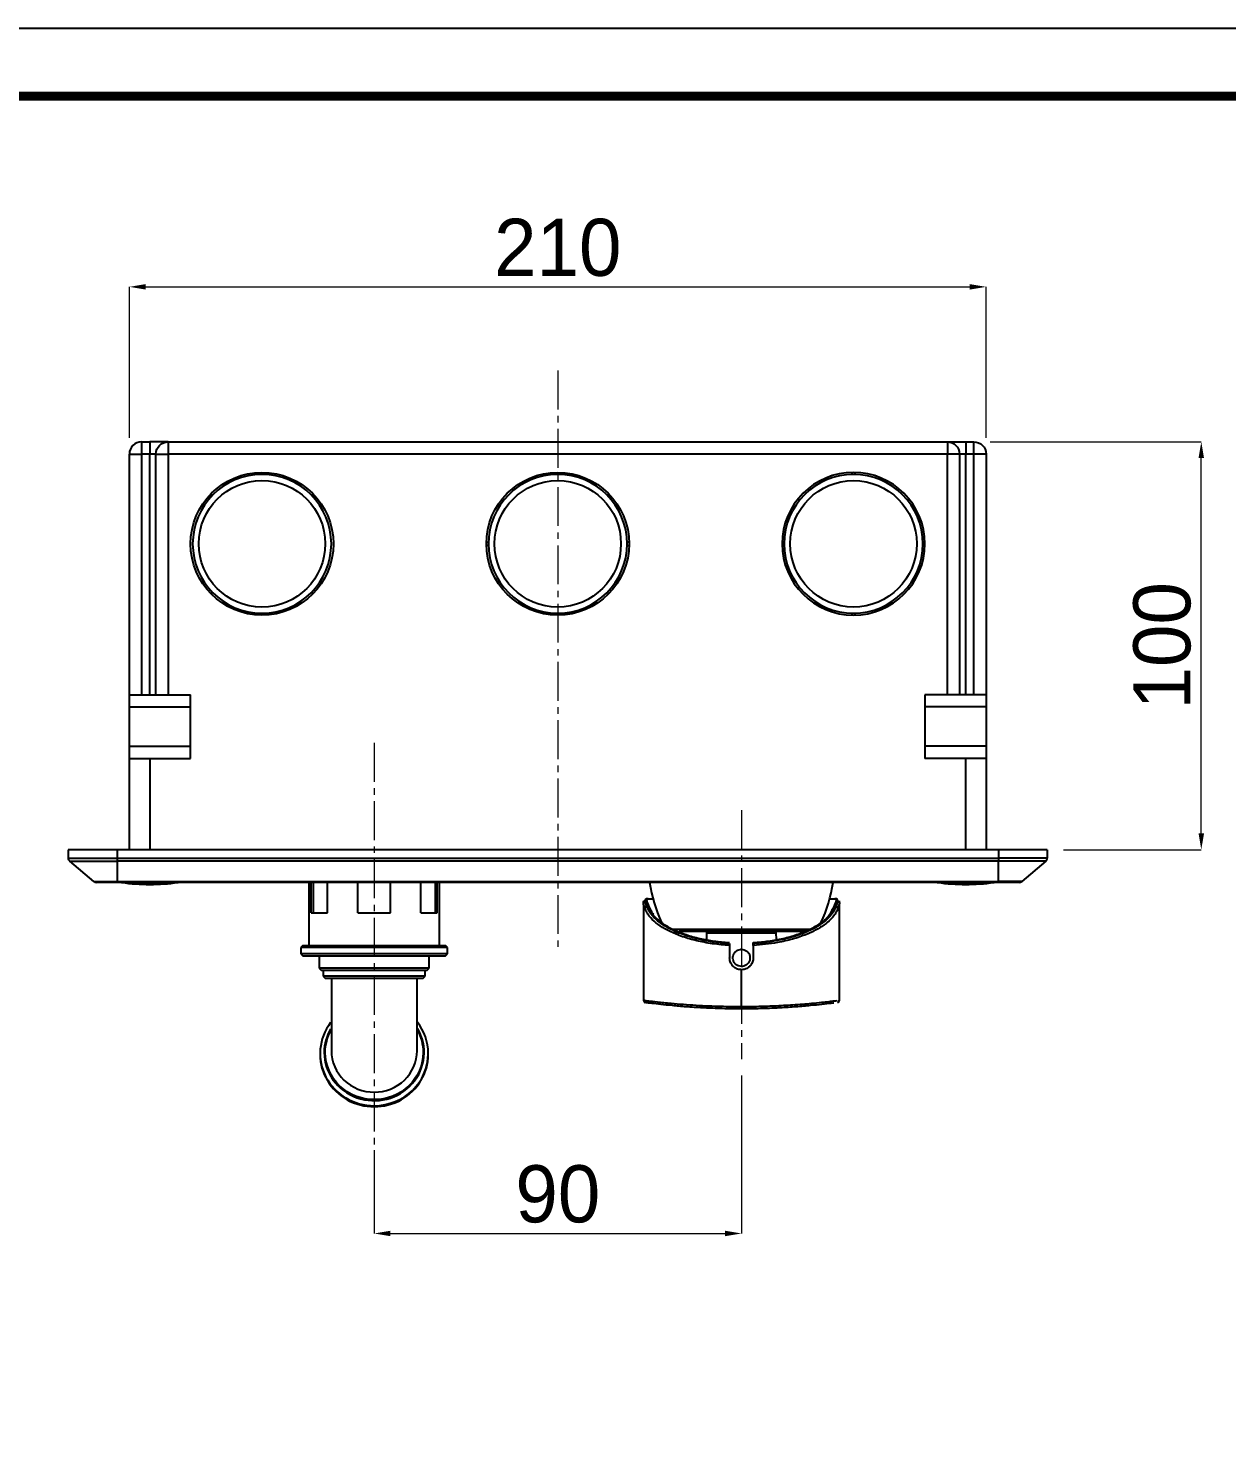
# Model space of a CAD drawing. Header units: millimetres. Extents: x 2696 to 3673, y 598 to 1313.
# Drawn here: x 3119 to 3412.7, y 965.2 to 1313.3 of the extents above; entities that cross this region are included whole.
import ezdxf

# ---------------------------------------------------------------- set-up
doc = ezdxf.new("R2010")
doc.units = ezdxf.units.MM
doc.linetypes.add('CENTER2', pattern=[28.575, 19.05, -3.175, 3.175, -3.175])
doc.layers.add('중심선', color=1, linetype='CENTER2', lineweight=9)
doc.styles.add('Daelim Dimension', font='')
doc.styles.get('Daelim Dimension').set_extended_font_data('나눔고딕')
doc.dimstyles.new('DEFAULT', dxfattribs={"dimscale": 2, "dimtxt": 2, "dimasz": 2, "dimexe": 0, "dimexo": 2, "dimgap": 1, "dimtad": 1, "dimdec": 1, "dimzin": 9, "dimdsep": 46, "dimtxsty": 'Daelim Dimension', "dimcen": 0.5, "dimclrd": 252, "dimclre": 252, "dimclrt": 3, "dimadec": 1, "dimazin": 0, "dimtfac": 1, "dimtdec": 1, "dimtix": 1, "dimtmove": 0, "dimatfit": 3, "dimfxl": 1, "dimtolj": 1, "dimtzin": 1, "dimlwd": 9, "dimlwe": 9, "dimarcsym": 0})

# ---------------------------------------------------------------- blocks, each defined once
blk = doc.blocks.new('*D9')
at = {"color": 5, "lineweight": 9, "ltscale": 0.5, "transparency": 16777216}
for p, q in [((3143.73, 1212.96), (3143.73, 1249.94)), ((3147.73, 1249.94), (3349.73, 1249.94)), ((3353.73, 1212.96), (3353.73, 1249.94))]:
    blk.add_line(p, q, dxfattribs=at)
at = {"color": 5, "ltscale": 0.5, "transparency": 16777216}
for points in [[(3147.73, 1250.61), (3147.73, 1249.27), (3143.73, 1249.94)], [(3349.73, 1250.61), (3349.73, 1249.27), (3353.73, 1249.94)]]:
    blk.add_solid(points, dxfattribs=at)
at = {"layer": 'Defpoints', "color": 0, "ltscale": 0.5, "transparency": 16777216}
for p in [(3353.73, 1249.94), (3143.73, 1208.96), (3353.73, 1208.96)]:
    blk.add_point(p, dxfattribs=at)
at = {"color": 7, "ltscale": 0.5, "transparency": 16777216, "insert": (3248.73, 1259.53), "char_height": 14, "attachment_point": 5, "style": 'Daelim Dimension'}
blk.add_mtext('\\A1;210', dxfattribs=at)
blk = doc.blocks.new('*D7')
at = {"color": 5, "lineweight": 9, "ltscale": 0.5, "transparency": 16777216}
for p, q in [((3293.76, 1056.59), (3293.76, 1017.9)), ((3203.73, 1038.29), (3203.73, 1017.9)), ((3207.73, 1017.9), (3289.76, 1017.9))]:
    blk.add_line(p, q, dxfattribs=at)
at = {"color": 5, "ltscale": 0.5, "transparency": 16777216}
for points in [[(3207.73, 1018.57), (3207.73, 1017.23), (3203.73, 1017.9)], [(3289.76, 1018.57), (3289.76, 1017.23), (3293.76, 1017.9)]]:
    blk.add_solid(points, dxfattribs=at)
at = {"layer": 'Defpoints', "color": 0, "ltscale": 0.5, "transparency": 16777216}
for p in [(3293.76, 1060.59), (3203.73, 1042.29), (3293.76, 1017.9)]:
    blk.add_point(p, dxfattribs=at)
at = {"color": 7, "ltscale": 0.5, "transparency": 16777216, "insert": (3248.75, 1027.52), "char_height": 14, "attachment_point": 5, "style": 'Daelim Dimension'}
blk.add_mtext('\\A1;90', dxfattribs=at)
blk = doc.blocks.new('*D8')
at = {"color": 5, "lineweight": 9, "ltscale": 0.5, "transparency": 16777216}
for p, q in [((3354.73, 1211.96), (3406.48, 1211.96)), ((3406.48, 1115.96), (3406.48, 1207.96)), ((3372.73, 1111.96), (3406.48, 1111.96))]:
    blk.add_line(p, q, dxfattribs=at)
at = {"color": 5, "ltscale": 0.5, "transparency": 16777216}
for points in [[(3405.81, 1207.96), (3407.15, 1207.96), (3406.48, 1211.96)], [(3405.81, 1115.96), (3407.15, 1115.96), (3406.48, 1111.96)]]:
    blk.add_solid(points, dxfattribs=at)
at = {"layer": 'Defpoints', "color": 0, "ltscale": 0.5, "transparency": 16777216}
for p in [(3350.73, 1211.96), (3406.48, 1211.96), (3368.73, 1111.96)]:
    blk.add_point(p, dxfattribs=at)
at = {"color": 7, "ltscale": 0.5, "transparency": 16777216, "insert": (3396.91, 1161.96), "char_height": 14, "attachment_point": 5, "rotation": 90, "style": 'Daelim Dimension'}
blk.add_mtext('\\A1;100', dxfattribs=at)

msp = doc.modelspace()

# ---------------------------------------------------------------- linework, layer by layer
for p, q in [((3146.73, 1211.96), (3146.73, 1208.96)), ((3146.73, 1211.96), (3148.73, 1211.96)), ((3148.73, 1211.96), (3148.73, 1208.96)), ((3153.23, 1211.96), (3148.73, 1211.96)), ((3153.23, 1211.96), (3344.23, 1211.96)), ((3153.23, 1211.96), (3153.23, 1208.96)), ((3344.23, 1211.96), (3344.23, 1208.96)), ((3344.23, 1211.96), (3348.73, 1211.96)), ((3348.73, 1211.96), (3348.73, 1208.96)), ((3348.73, 1211.96), (3350.73, 1211.96)), ((3350.73, 1208.96), (3350.73, 1211.96)), ((3143.73, 1149.96), (3143.73, 1208.96)), ((3143.73, 1208.96), (3146.73, 1208.96)), ((3146.73, 1208.96), (3146.73, 1149.96)), ((3148.73, 1208.96), (3146.73, 1208.96)), ((3148.73, 1149.96), (3148.73, 1208.96)), ((3150.23, 1208.96), (3148.73, 1208.96)), ((3150.23, 1149.96), (3150.23, 1208.96)), ((3150.23, 1208.96), (3153.23, 1208.96)), ((3153.23, 1208.96), (3153.23, 1149.96)), ((3344.23, 1208.96), (3153.23, 1208.96)), ((3344.23, 1149.96), (3344.23, 1208.96)), ((3347.23, 1208.96), (3344.23, 1208.96)), ((3347.23, 1208.96), (3347.23, 1149.96)), ((3348.73, 1208.96), (3347.23, 1208.96)), ((3348.73, 1149.96), (3348.73, 1208.96)), ((3350.73, 1208.96), (3348.73, 1208.96)), ((3350.73, 1149.96), (3350.73, 1208.96)), ((3353.73, 1208.96), (3350.73, 1208.96)), ((3353.73, 1208.96), (3353.73, 1149.96)), ((3248.33, 1204.45), (3248.33, 1203.95)), ((3249.13, 1203.95), (3249.13, 1204.45)), ((3320.83, 1204.45), (3320.83, 1203.95)), ((3321.63, 1203.95), (3321.63, 1204.45)), ((3231.24, 1187.36), (3231.74, 1187.36)), ((3266.23, 1187.36), (3265.73, 1187.36)), ((3303.74, 1187.36), (3304.24, 1187.36)), ((3338.73, 1187.36), (3338.23, 1187.36)), ((3231.74, 1186.56), (3231.24, 1186.56)), ((3265.73, 1186.56), (3266.23, 1186.56)), ((3304.24, 1186.56), (3303.74, 1186.56)), ((3338.23, 1186.56), (3338.73, 1186.56)), ((3248.33, 1169.96), (3248.33, 1169.46)), ((3249.13, 1169.46), (3249.13, 1169.96)), ((3320.83, 1169.96), (3320.83, 1169.46)), ((3321.63, 1169.46), (3321.63, 1169.96)), ((3143.73, 1146.96), (3143.73, 1149.96)), ((3143.73, 1149.96), (3158.73, 1149.96)), ((3158.73, 1146.96), (3158.73, 1149.96)), ((3338.73, 1149.96), (3338.73, 1146.96)), ((3353.73, 1149.96), (3338.73, 1149.96)), ((3353.73, 1149.96), (3353.73, 1146.96)), ((3143.73, 1137.36), (3143.73, 1146.96)), ((3143.73, 1146.96), (3158.73, 1146.96)), ((3158.73, 1137.36), (3158.73, 1146.96)), ((3338.73, 1146.96), (3338.73, 1137.36)), ((3353.73, 1146.96), (3338.73, 1146.96)), ((3353.73, 1146.96), (3353.73, 1137.36)), ((3143.73, 1134.36), (3143.73, 1137.36)), ((3143.73, 1137.36), (3158.73, 1137.36)), ((3158.73, 1134.36), (3158.73, 1137.36)), ((3338.73, 1137.36), (3338.73, 1134.36)), ((3353.73, 1137.36), (3338.73, 1137.36)), ((3353.73, 1137.36), (3353.73, 1134.36)), ((3143.73, 1111.96), (3143.73, 1134.36)), ((3143.73, 1134.36), (3158.73, 1134.36)), ((3148.73, 1134.36), (3148.73, 1111.96)), ((3353.73, 1134.36), (3338.73, 1134.36)), ((3348.73, 1111.96), (3348.73, 1134.36)), ((3353.73, 1134.36), (3353.73, 1111.96)), ((3128.73, 1111.96), (3128.73, 1109.9)), ((3140.73, 1111.96), (3128.73, 1111.96)), ((3140.73, 1111.96), (3140.73, 1109.9)), ((3356.73, 1111.96), (3140.73, 1111.96)), ((3356.73, 1111.96), (3356.73, 1109.9)), ((3368.73, 1111.96), (3356.73, 1111.96)), ((3368.73, 1111.96), (3368.73, 1109.9)), ((3128.73, 1109.9), (3140.73, 1109.9)), ((3134.99, 1104.19), (3129.09, 1109.14)), ((3129.09, 1109.14), (3140.73, 1109.14)), ((3140.73, 1109.9), (3140.73, 1109.14)), ((3140.73, 1109.9), (3356.73, 1109.9)), ((3356.73, 1109.14), (3140.73, 1109.14)), ((3140.73, 1109.14), (3140.73, 1104.19)), ((3356.73, 1109.9), (3356.73, 1109.14)), ((3368.73, 1109.9), (3356.73, 1109.9)), ((3368.38, 1109.14), (3356.73, 1109.14)), ((3356.73, 1104.19), (3356.73, 1109.14)), ((3368.38, 1109.14), (3362.48, 1104.19)), ((3134.99, 1104.19), (3140.73, 1104.19)), ((3140.73, 1103.96), (3135.63, 1103.96)), ((3140.73, 1104.19), (3140.73, 1103.96)), ((3140.73, 1104.19), (3356.73, 1104.19)), ((3356.73, 1103.96), (3140.73, 1103.96)), ((3141.82, 1103.93), (3155.65, 1103.93)), ((3187.73, 1103.96), (3187.73, 1088.46)), ((3187.73, 1103.96), (3188.32, 1103.96)), ((3188.32, 1096.46), (3188.32, 1103.96)), ((3188.77, 1103.96), (3188.77, 1096.46)), ((3199.73, 1103.96), (3192.32, 1103.96)), ((3192.32, 1096.46), (3192.32, 1103.96)), ((3199.73, 1096.46), (3199.73, 1103.96)), ((3215.15, 1103.96), (3207.73, 1103.96)), ((3207.73, 1096.46), (3207.73, 1103.96)), ((3215.15, 1096.46), (3215.15, 1103.96)), ((3218.7, 1103.96), (3218.7, 1096.46)), ((3219.73, 1103.96), (3219.15, 1103.96)), ((3219.15, 1096.46), (3219.15, 1103.96)), ((3219.73, 1088.46), (3219.73, 1103.96)), ((3341.82, 1103.93), (3355.65, 1103.93)), ((3356.73, 1104.19), (3356.73, 1103.96)), ((3362.48, 1104.19), (3356.73, 1104.19)), ((3361.84, 1103.96), (3356.73, 1103.96)), ((3269.76, 1099.46), (3269.76, 1075)), ((3270.57, 1098.08), (3270.83, 1098.08)), ((3270.68, 1099.96), (3270.89, 1099.96)), ((3270.89, 1099.96), (3272.08, 1099.96)), ((3315.39, 1099.96), (3316.63, 1099.96)), ((3316.63, 1099.96), (3316.84, 1099.96)), ((3317.76, 1074.99), (3317.76, 1099.46)), ((3188.32, 1096.46), (3192.32, 1096.46)), ((3199.73, 1096.46), (3207.73, 1096.46)), ((3215.15, 1096.46), (3219.15, 1096.46)), ((3276.73, 1092.5), (3310.73, 1092.5)), ((3309.34, 1091.96), (3278.46, 1091.96)), ((3285.22, 1091.5), (3285.16, 1090.08)), ((3302.3, 1091.5), (3285.22, 1091.5)), ((3302.36, 1090.04), (3302.3, 1091.5)), ((3186.23, 1088.46), (3185.73, 1087.96)), ((3185.73, 1087.96), (3185.73, 1086.46)), ((3221.73, 1087.96), (3185.73, 1087.96)), ((3185.73, 1086.46), (3186.23, 1085.96)), ((3221.73, 1086.46), (3185.73, 1086.46)), ((3186.23, 1088.46), (3221.23, 1088.46)), ((3221.73, 1087.96), (3221.23, 1088.46)), ((3221.23, 1085.96), (3221.73, 1086.46)), ((3221.73, 1086.46), (3221.73, 1087.96)), ((3290.86, 1088.53), (3290.86, 1085.46)), ((3296.66, 1088.98), (3296.66, 1089.21)), ((3296.66, 1088.53), (3296.66, 1085.46)), ((3186.23, 1085.96), (3221.23, 1085.96)), ((3190.23, 1085.96), (3190.23, 1082.96)), ((3190.23, 1082.96), (3190.73, 1082.46)), ((3217.23, 1082.96), (3190.23, 1082.96)), ((3216.73, 1082.46), (3217.23, 1082.96)), ((3217.23, 1082.96), (3217.23, 1085.96)), ((3190.73, 1082.46), (3216.73, 1082.46)), ((3191.23, 1082.46), (3191.23, 1080.96)), ((3191.23, 1080.96), (3191.73, 1080.46)), ((3216.23, 1080.96), (3191.23, 1080.96)), ((3191.73, 1080.46), (3215.73, 1080.46)), ((3215.73, 1080.46), (3216.23, 1080.96)), ((3216.23, 1080.96), (3216.23, 1082.46)), ((3293.76, 1073.46), (3293.76, 1082.56)), ((3293.76, 1072.96), (3293.76, 1073.46)), ((3190.48, 1062.03), (3190.48, 1061.78)), ((3216.98, 1061.78), (3216.98, 1062.03))]:
    msp.add_line(p, q)
at = {"ltscale": 0.5}
msp.add_lwpolyline([(2696.38, 597.79), (3672.88, 597.79), (3672.88, 1313.29), (2696.38, 1313.29)], close=True, dxfattribs=at)
at = {"color": 5, "linetype": 'ByBlock', "lineweight": 200, "const_width": 2.25}
msp.add_lwpolyline([(2712.08, 628.43), (3657.08, 628.43), (3657.08, 1296.68), (2712.08, 1296.68)], close=True, dxfattribs=at)
for centre, radius in [((3176.23, 1186.96), 17.5), ((3176.23, 1186.96), 15.5), ((3248.73, 1186.96), 17.5), ((3248.73, 1186.96), 15.5), ((3321.23, 1186.96), 15.5)]:
    msp.add_circle(centre, radius)
at = {"extrusion": (0, 0, -1)}
for centre, radius in [((-3176.23, 1186.96), 17), ((-3248.73, 1186.96), 17), ((-3321.23, 1186.96), 17.5), ((-3321.23, 1186.96), 17)]:
    msp.add_circle(centre, radius, dxfattribs=at)
for centre, radius, start, end in [((3146.73, 1208.96), 3, 90, 180), ((3129.73, 1109.9), 1, 180, 230), ((3367.73, 1109.9), 1, 310, 0), ((3135.63, 1104.96), 1, 230, 270), ((3141.83, 1104.03), 0.1, 226.9194, 262.1563), ((3148.73, 1154.12), 50.66, 262.1563, 270), ((3148.73, 1154.12), 50.66, 270, 277.8437), ((3155.63, 1104.03), 0.1, 277.8437, 313.0806), ((3310.65, 1110.57), 40, 189.5127, 204.3112), ((3276.82, 1110.57), 40, 335.6053, 350.4873), ((3341.83, 1104.03), 0.1, 226.9194, 262.1563), ((3348.73, 1154.12), 50.66, 262.1563, 270), ((3348.73, 1154.12), 50.66, 270, 277.8437), ((3355.63, 1104.03), 0.1, 277.8437, 313.0806), ((3361.84, 1104.96), 1, 270, 310), ((3286.22, 1091.46), 1, 149.9989, 177.5), ((3301.3, 1091.46), 1, 2.5, 30.0011)]:
    msp.add_arc(centre, radius, start, end)
for centre, start, end in [((-3153.23, 1208.96), 0, 90), ((-3344.23, 1208.96), 90, 180), ((-3350.73, 1208.96), 90, 180)]:
    msp.add_arc(centre, 3, start, end, dxfattribs=at)
for centre, major_axis, ratio, start_param, end_param in [((3270.57, 1097.63), (-0.472, -0.166), 0.896439, 4.40667, 5.908945), ((3270.68, 1099.46), (0, 0.5), 0.982039, 0, 1.570796), ((3316.84, 1099.46), (0, 0.5), 0.982039, 4.712391, 6.283185), ((3316.95, 1097.63), (0.472, -0.166), 0.896439, 0.374241, 1.876472), ((3270.26, 1075), (0.065, 0.496), 0.999901, 1.702067, 3.141593), ((3317.26, 1075), (-0.065, 0.496), 0.999901, 3.141601, 4.581122), ((3203.73, 1062.03), (13.25, 0), 0.966252, 2.51131, 4.712389), ((3203.73, 1062.03), (13.25, 0), 0.966252, 0, 0.649524), ((3203.73, 1062.29), (-12.25, 0), 0.966252, 0, 3.655538), ((3203.73, 1062.29), (-12.25, 0), 0.966252, 5.775916, 6.283185), ((3203.73, 1062.03), (13.25, 0), 0.966252, 4.712389, 6.283185), ((3203.73, 1061.78), (-13.25, 0), 0.966252, 0, 3.141593)]:
    msp.add_ellipse(centre, major_axis=major_axis, ratio=ratio, start_param=start_param, end_param=end_param)
for points, degree in [([(3257.85, 1201.46), (3257.58, 1201.46), (3257.32, 1201.46)], 2), ([(3270.6, 1099.85), (3270.38, 1099.62), (3270.49, 1099.01), (3270.83, 1098.08)], 3), ([(3270.6, 1099.85), (3270.55, 1099.77), (3270.54, 1099.66), (3270.55, 1099.51)], 3), ([(3270.57, 1099.37), (3270.65, 1098.99), (3270.87, 1098.44), (3271.2, 1097.75)], 3), ([(3290.86, 1088.98), (3290.41, 1089.01), (3289.45, 1089.08), (3287.89, 1089.24), (3286.17, 1089.47), (3284.29, 1089.81), (3282.31, 1090.27), (3280.48, 1090.8), (3278.82, 1091.38), (3277.25, 1092.04), (3275.82, 1092.76), (3274.55, 1093.52), (3273.45, 1094.32), (3272.49, 1095.16), (3271.7, 1096.04), (3271.05, 1096.98), (3270.7, 1097.7), (3270.57, 1098.08)], 3), ([(3270.89, 1099.96), (3270.75, 1099.96), (3270.66, 1099.92), (3270.6, 1099.85)], 3), ([(3270.83, 1098.08), (3270.96, 1097.97), (3271.08, 1097.86), (3271.2, 1097.75)], 3), ([(3271.2, 1097.75), (3271.33, 1097.49), (3271.47, 1097.22), (3271.63, 1096.96)], 3), ([(3271.63, 1096.96), (3271.78, 1096.67), (3271.95, 1096.39), (3272.15, 1096.11)], 3), ([(3316.95, 1098.08), (3316.83, 1097.75), (3316.54, 1097.11), (3315.97, 1096.23), (3315.24, 1095.38), (3314.37, 1094.56), (3313.35, 1093.78), (3312.18, 1093.03), (3310.86, 1092.32), (3309.44, 1091.68), (3307.91, 1091.09), (3306.15, 1090.53), (3304.25, 1090.04), (3302.45, 1089.66), (3300.81, 1089.4), (3299.31, 1089.2), (3297.91, 1089.07), (3297.06, 1089.01), (3296.66, 1088.98)], 3), ([(3314.61, 1095.17), (3315.14, 1095.75), (3315.57, 1096.35), (3315.89, 1096.96)], 3), ([(3315.89, 1096.96), (3316.04, 1097.22), (3316.19, 1097.49), (3316.32, 1097.75)], 3), ([(3316.32, 1097.75), (3316.65, 1098.44), (3316.87, 1098.99), (3316.95, 1099.37)], 3), ([(3316.32, 1097.75), (3316.44, 1097.86), (3316.56, 1097.97), (3316.69, 1098.08)], 3), ([(3316.92, 1099.85), (3316.86, 1099.92), (3316.77, 1099.96), (3316.63, 1099.96)], 3), ([(3316.68, 1098.08), (3316.77, 1098.08), (3316.86, 1098.08), (3316.95, 1098.08)], 3), ([(3316.69, 1098.08), (3317.04, 1099.01), (3317.14, 1099.62), (3316.92, 1099.85)], 3), ([(3316.97, 1099.6), (3316.97, 1099.7), (3316.96, 1099.79), (3316.92, 1099.85)], 3), ([(3311.05, 1092.48), (3311.44, 1092.7), (3311.81, 1092.92), (3312.16, 1093.15)], 3), ([(3269.85, 1074.99), (3269.81, 1074.99), (3269.78, 1075), (3269.76, 1075)], 3), ([(3214.33, 1067.71), (3215.24, 1066.05), (3215.73, 1064.18), (3215.73, 1062.29)], 3)]:
    msp.add_open_spline(points, degree=degree)
for points, knots in [([(3269.76, 1098.86), (3269.76, 1098.87), (3269.75, 1099.08), (3269.81, 1099.38), (3270.06, 1099.43), (3270.19, 1099.46)], [0, 0, 0, 0, 0.041543, 0.51929, 1, 1, 1, 1]), ([(3270.08, 1097.63), (3269.99, 1097.88), (3269.83, 1098.37), (3269.77, 1098.72), (3269.76, 1098.86)], [0, 0, 0, 0, 0.530336, 1, 1, 1, 1]), ([(3290.86, 1088.53), (3290.15, 1088.57), (3288.73, 1088.67), (3286.65, 1088.92), (3284.02, 1089.35), (3280.93, 1090.08), (3276.6, 1091.57), (3273.22, 1093.52), (3271.33, 1095.43), (3270.5, 1096.64), (3270.22, 1097.28), (3270.08, 1097.63)], [0, 0, 0, 0, 0.06628, 0.133296, 0.20115, 0.327654, 0.460702, 0.721067, 0.853008, 0.921907, 1, 1, 1, 1]), ([(3270.26, 1099.3), (3270.26, 1099.33), (3270.25, 1099.56), (3270.31, 1099.88), (3270.56, 1099.93), (3270.68, 1099.96)], [0, 0, 0, 0, 0.068435, 0.535206, 1, 1, 1, 1]), ([(3270.57, 1098.08), (3270.48, 1098.35), (3270.33, 1098.83), (3270.27, 1099.17), (3270.26, 1099.3)], [0, 0, 0, 0, 0.566346, 1, 1, 1, 1]), ([(3270.83, 1098.08), (3270.95, 1097.79), (3271.38, 1096.87), (3272.54, 1095.38), (3274.6, 1093.72), (3277.18, 1092.29), (3280.19, 1091.1), (3283.51, 1090.18), (3287.04, 1089.54), (3289.53, 1089.29), (3290.81, 1089.22), (3290.86, 1089.21)], [0, 0, 0, 0, 0.060275, 0.19377, 0.327265, 0.460759, 0.594254, 0.727749, 0.861244, 0.994739, 1, 1, 1, 1]), ([(3296.66, 1089.21), (3296.71, 1089.22), (3297.99, 1089.29), (3300.48, 1089.54), (3304.01, 1090.18), (3307.33, 1091.1), (3310.33, 1092.29), (3312.92, 1093.72), (3314.98, 1095.38), (3316.14, 1096.87), (3316.57, 1097.79), (3316.68, 1098.08)], [0, 0, 0, 0, 0.00517, 0.138684, 0.272198, 0.405711, 0.539225, 0.672739, 0.806252, 0.939766, 1, 1, 1, 1]), ([(3317.44, 1097.63), (3317.3, 1097.3), (3317.04, 1096.67), (3316.23, 1095.48), (3314.88, 1094.09), (3312.63, 1092.55), (3309.78, 1091.17), (3306.42, 1090.03), (3302.97, 1089.24), (3299.7, 1088.75), (3297.67, 1088.6), (3296.66, 1088.53)], [0, 0, 0, 0, 0.07497, 0.141396, 0.275736, 0.40933, 0.542046, 0.678869, 0.809025, 0.905314, 1, 1, 1, 1]), ([(3316.84, 1099.96), (3316.92, 1099.94), (3317.1, 1099.92), (3317.23, 1099.73), (3317.26, 1099.51), (3317.26, 1099.36), (3317.26, 1099.33)], [0, 0, 0, 0, 0.312427, 0.625845, 0.940239, 1, 1, 1, 1]), ([(3317.26, 1099.33), (3317.25, 1099.2), (3317.19, 1098.84), (3317.04, 1098.35), (3316.95, 1098.08)], [0, 0, 0, 0, 0.441567, 1, 1, 1, 1]), ([(3317.33, 1099.46), (3317.42, 1099.44), (3317.6, 1099.42), (3317.73, 1099.24), (3317.76, 1099.02), (3317.76, 1098.88), (3317.76, 1098.87)], [0, 0, 0, 0, 0.320219, 0.638154, 0.955701, 1, 1, 1, 1]), ([(3317.76, 1098.87), (3317.75, 1098.73), (3317.69, 1098.38), (3317.53, 1097.89), (3317.44, 1097.63)], [0, 0, 0, 0, 0.468393, 1, 1, 1, 1]), ([(3290.86, 1088.98), (3290.86, 1088.96), (3290.86, 1088.93), (3290.86, 1088.85), (3290.86, 1088.8), (3290.86, 1088.7), (3290.86, 1088.64), (3290.86, 1088.57), (3290.86, 1088.55), (3290.86, 1088.53)], [0, 0, 0, 0, 0.299696, 0.299696, 0.599475, 0.599475, 0.897929, 0.897929, 1, 1, 1, 1]), ([(3293.76, 1083.36), (3293.53, 1083.36), (3293.3, 1083.39), (3292.86, 1083.54), (3292.66, 1083.65), (3292.29, 1083.93), (3292.13, 1084.11), (3291.87, 1084.5), (3291.78, 1084.73), (3291.66, 1085.19), (3291.65, 1085.43), (3291.69, 1085.89), (3291.76, 1086.12), (3291.95, 1086.54), (3292.08, 1086.73), (3292.4, 1087.07), (3292.59, 1087.21), (3293.01, 1087.43), (3293.24, 1087.5), (3293.57, 1087.55), (3293.66, 1087.56), (3293.76, 1087.56)], [0, 0, 0, 0, 0.10463, 0.10463, 0.209106, 0.209106, 0.31591, 0.31591, 0.425297, 0.425297, 0.53312, 0.53312, 0.637732, 0.637732, 0.742158, 0.742158, 0.84897, 0.84897, 0.956763, 0.956763, 1, 1, 1, 1]), ([(3293.76, 1087.56), (3293.99, 1087.56), (3294.23, 1087.52), (3294.67, 1087.36), (3294.88, 1087.25), (3295.24, 1086.96), (3295.4, 1086.78), (3295.66, 1086.39), (3295.75, 1086.16), (3295.86, 1085.71), (3295.87, 1085.47), (3295.82, 1085.01), (3295.76, 1084.79), (3295.57, 1084.37), (3295.44, 1084.17), (3295.12, 1083.84), (3294.92, 1083.69), (3294.5, 1083.48), (3294.26, 1083.4), (3293.94, 1083.36), (3293.85, 1083.36), (3293.76, 1083.36)], [0, 0, 0, 0, 0.105916, 0.105916, 0.211744, 0.211744, 0.318888, 0.318888, 0.426584, 0.426584, 0.53207, 0.53207, 0.636086, 0.636086, 0.742147, 0.742147, 0.851212, 0.851212, 0.95977, 0.95977, 1, 1, 1, 1]), ([(3296.66, 1088.53), (3296.66, 1088.58), (3296.66, 1088.64), (3296.66, 1088.74), (3296.66, 1088.8), (3296.66, 1088.88), (3296.66, 1088.92), (3296.66, 1088.96), (3296.66, 1088.97), (3296.66, 1088.98)], [0, 0, 0, 0, 0.295569, 0.295569, 0.591009, 0.591009, 0.888369, 0.888369, 1, 1, 1, 1]), ([(3293.76, 1082.56), (3293.44, 1082.56), (3293.11, 1082.61), (3292.5, 1082.82), (3292.21, 1082.98), (3291.7, 1083.39), (3291.48, 1083.64), (3291.13, 1084.18), (3291, 1084.49), (3290.88, 1085.02), (3290.86, 1085.24), (3290.86, 1085.46)], [0, 0, 0, 0, 0.213876, 0.213876, 0.427687, 0.427687, 0.642482, 0.642482, 0.857981, 0.857981, 1, 1, 1, 1]), ([(3296.66, 1085.46), (3296.66, 1085.13), (3296.6, 1084.8), (3296.39, 1084.2), (3296.23, 1083.9), (3295.83, 1083.4), (3295.58, 1083.18), (3295.03, 1082.83), (3294.72, 1082.7), (3294.19, 1082.58), (3293.98, 1082.56), (3293.76, 1082.56)], [0, 0, 0, 0, 0.21387, 0.21387, 0.427673, 0.427673, 0.642476, 0.642476, 0.857972, 0.857972, 1, 1, 1, 1]), ([(3193.23, 1080.46), (3193.23, 1078.06), (3193.23, 1074.64), (3193.23, 1070.12), (3193.23, 1067.34), (3193.23, 1065.22), (3193.23, 1063.56), (3193.23, 1062.85), (3193.23, 1062.64)], [0, 0, 0, 0, 0.297498, 0.433906, 0.562506, 0.683514, 0.796562, 1, 1, 1, 1]), ([(3214.23, 1062.64), (3214.23, 1062.85), (3214.23, 1063.56), (3214.23, 1065.22), (3214.23, 1067.34), (3214.23, 1070.12), (3214.23, 1074.64), (3214.23, 1078.06), (3214.23, 1080.46)], [0, 0, 0, 0, 0.203438, 0.316486, 0.437494, 0.566094, 0.702502, 1, 1, 1, 1]), ([(3269.86, 1075), (3269.86, 1074.97), (3269.87, 1074.89), (3269.91, 1074.77), (3270, 1074.64), (3270.08, 1074.57), (3270.13, 1074.55)], [0, 0, 0, 0, 0.150127, 0.429162, 0.716807, 1, 1, 1, 1]), ([(3293.76, 1073.46), (3292.96, 1073.46), (3291.26, 1073.47), (3288.57, 1073.52), (3285.64, 1073.62), (3282.54, 1073.78), (3279.4, 1074), (3276.06, 1074.28), (3273.08, 1074.6), (3270.98, 1074.85), (3270.21, 1074.94), (3270.01, 1074.97)], [0, 0, 0, 0, 0.070011, 0.149486, 0.238422, 0.336826, 0.444702, 0.562048, 0.725024, 0.871042, 1, 1, 1, 1]), ([(3270.05, 1074.59), (3270.1, 1074.59), (3270.21, 1074.57), (3270.37, 1074.55), (3270.53, 1074.53), (3270.73, 1074.5), (3271.02, 1074.47), (3271.3, 1074.43), (3271.47, 1074.41)], [0, 0, 0, 0, 0.191207, 0.342789, 0.443644, 0.573111, 0.758561, 1, 1, 1, 1]), ([(3293.76, 1072.96), (3293.29, 1072.96), (3292.34, 1072.96), (3290.55, 1072.98), (3288.52, 1073.03), (3286.65, 1073.09), (3285.27, 1073.16), (3283.9, 1073.22), (3282.2, 1073.32), (3279.63, 1073.5), (3276.73, 1073.75), (3273.86, 1074.05), (3272.08, 1074.26), (3271.33, 1074.36), (3271.11, 1074.39)], [0, 0, 0, 0, 0.046796, 0.093663, 0.176559, 0.250206, 0.28487, 0.320923, 0.397188, 0.472303, 0.620505, 0.770776, 0.92276, 1, 1, 1, 1]), ([(3317.11, 1074.92), (3316.93, 1074.9), (3316.41, 1074.83), (3315.21, 1074.69), (3313.37, 1074.48), (3310.54, 1074.2), (3306.66, 1073.88), (3302.01, 1073.62), (3297.7, 1073.48), (3295, 1073.46), (3293.76, 1073.46)], [0, 0, 0, 0, 0.074033, 0.176523, 0.287274, 0.406277, 0.587807, 0.747277, 0.884673, 1, 1, 1, 1]), ([(3316.4, 1074.39), (3316.18, 1074.36), (3315.42, 1074.26), (3313.62, 1074.05), (3311.19, 1073.8), (3308.95, 1073.6), (3307.16, 1073.45), (3305.24, 1073.32), (3303.56, 1073.22), (3302.2, 1073.15), (3300.83, 1073.09), (3298.97, 1073.03), (3296.95, 1072.98), (3295.18, 1072.96), (3294.23, 1072.96), (3293.76, 1072.96)], [0, 0, 0, 0, 0.077559, 0.230581, 0.38299, 0.457678, 0.531162, 0.605525, 0.680942, 0.716588, 0.75093, 0.824228, 0.906795, 0.953432, 1, 1, 1, 1]), ([(3317.39, 1074.55), (3317.44, 1074.57), (3317.52, 1074.64), (3317.61, 1074.77), (3317.66, 1074.91), (3317.66, 1075.01), (3317.66, 1075.06)], [0, 0, 0, 0, 0.255237, 0.514487, 0.765977, 1, 1, 1, 1]), ([(3215.73, 1062.29), (3215.73, 1059.23), (3214.46, 1056.25), (3209.98, 1051.93), (3206.86, 1050.7), (3200.61, 1050.7), (3197.48, 1051.95), (3193.05, 1056.21), (3191.74, 1059.21), (3191.73, 1064.18), (3192.23, 1066.07), (3193.15, 1067.74)], [0, 0, 0, 0, 0.216281, 0.216281, 0.432561, 0.432561, 0.648842, 0.648842, 0.865122, 0.865122, 1, 1, 1, 1]), ([(3193.23, 1062.65), (3193.24, 1059.98), (3194.39, 1057.36), (3198.26, 1053.63), (3201, 1052.53), (3206.47, 1052.53), (3209.2, 1053.61), (3213.12, 1057.4), (3214.23, 1060), (3214.23, 1062.68)], [0, 0, 0, 0, 0.249883, 0.249883, 0.499922, 0.499922, 0.749961, 0.749961, 1, 1, 1, 1])]:
    msp.add_open_spline(points, degree=3, knots=knots)
at = {"layer": '중심선', "ltscale": 0.5}
for p, q in [((3248.73, 1229.43), (3248.73, 1088)), ((3203.73, 1138.16), (3203.73, 1033.63)), ((3293.76, 1121.7), (3293.76, 1060.59))]:
    msp.add_line(p, q, dxfattribs=at)

# ---------------------------------------------------------------- dimensions: what is measured, and where the dimension line sits
at = {"color": 5, "ltscale": 0.5}
dim = msp.add_linear_dim(base=(3353.73, 1249.94), p1=(3143.73, 1208.96), p2=(3353.73, 1208.96), dimstyle='DEFAULT', override={"dimtxt": 7, "dimclrd": 5, "dimclre": 5, "dimclrt": 7}, dxfattribs=at)
dim.commit()
dim.dimension.update_dxf_attribs({"geometry": '*D9', "text_midpoint": (3248.73, 1249.94), "dimtype": 160})
dim = msp.add_linear_dim(base=(3406.48, 1211.96), p1=(3368.73, 1111.96), p2=(3350.73, 1211.96), angle=90, dimstyle='DEFAULT', override={"dimtxt": 7, "dimclrd": 5, "dimclre": 5, "dimclrt": 7}, dxfattribs=at)
dim.commit()
dim.dimension.update_dxf_attribs({"geometry": '*D8', "text_midpoint": (3396.91, 1161.96)})
dim = msp.add_linear_dim(base=(3293.76, 1017.9), p1=(3203.73, 1042.29), p2=(3293.76, 1060.59), text='90', dimstyle='DEFAULT', override={"dimtxt": 7, "dimclrd": 5, "dimclre": 5, "dimclrt": 7}, dxfattribs=at)
dim.commit()
dim.dimension.update_dxf_attribs({"geometry": '*D7', "text_midpoint": (3248.75, 1027.52)})

doc.saveas('drawing.dxf')
